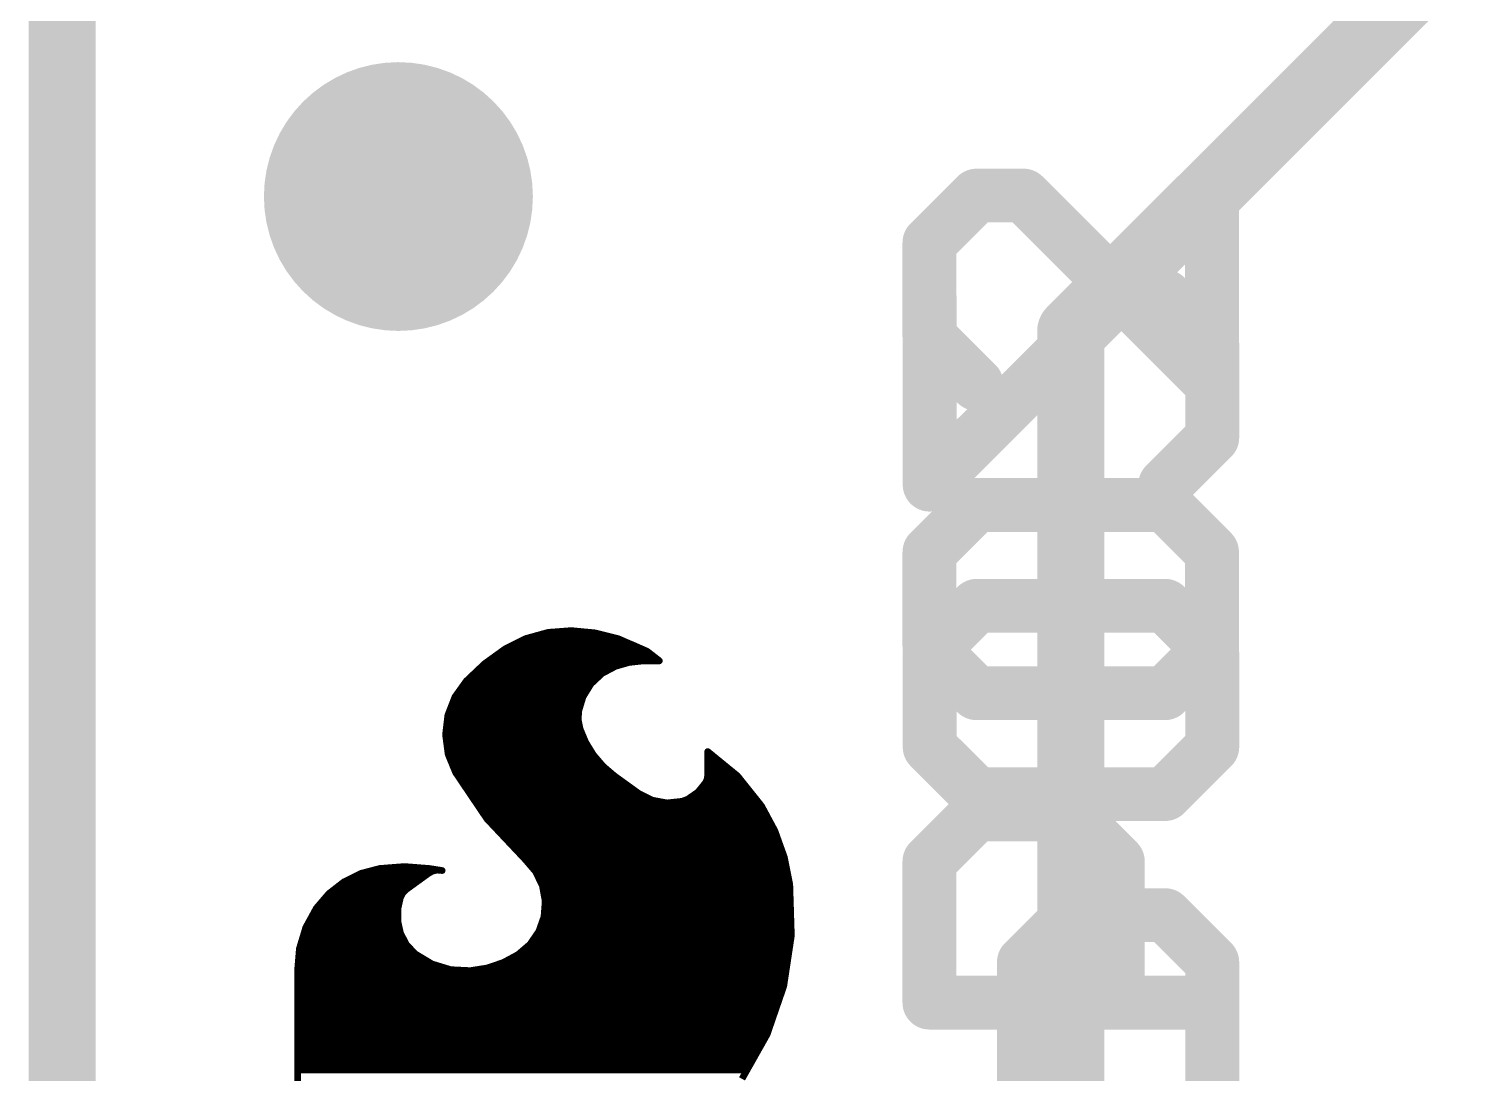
# Model space of a CAD drawing. Extents: x -90 to 26, y -1 to 33.
# Drawn here: x -0.13 to 5.27, y 2.53 to 6.48 of the extents above; entities that cross this region are included whole.
import ezdxf

# ---------------------------------------------------------------- set-up
doc = ezdxf.new("R2010")
doc.units = 0
for name, color, linetype in [('1', 12, 'CONTINUOUS'), ('16', 132, 'CONTINUOUS'), ('18', 110, 'CONTINUOUS'), ('20', 53, 'CONTINUOUS'), ('21', 41, 'CONTINUOUS'), ('22', 40, 'CONTINUOUS')]:
    doc.layers.add(name, color=color, linetype=linetype)

# ---------------------------------------------------------------- blocks, each defined once
blk = doc.blocks.new('ROUNDV')
at = {"const_width": 0.5}
blk.add_lwpolyline([(0, -0.25, 1), (0, 0.25, 1), (0, -0.25)], format="xyb", dxfattribs=at)

msp = doc.modelspace()

# ---------------------------------------------------------------- linework, layer by layer
at = {"layer": '1', "const_width": 0.254}
msp.add_lwpolyline([(0, 30.48), (0, -1.27)], dxfattribs=at)
at = {"layer": '16', "const_width": 0.254}
for points in [[(0, 30.48), (0, -1.27)], [(8.636, 10.16), (3.81, 5.334)], [(3.81, 0), (3.81, 5.334)]]:
    msp.add_lwpolyline(points, dxfattribs=at)
at = {"layer": '16', "const_width": 0.127}
for points in [[(3.8735, 5.334, 1), (3.7465, 5.334)], [(3.7651, 5.3789, 1), (3.8549, 5.2891)]]:
    msp.add_lwpolyline(points, format="xyb", dxfattribs=at)
at = {"layer": '20', "const_width": 0.2032}
msp.add_lwpolyline([(0, -1.27), (0, 30.48)], dxfattribs=at)
at = {"layer": '21'}
for points, const_width in [([(3.4536, 5.8456), (3.2757, 5.6676)], 0.2032), ([(3.6316, 5.8456), (3.4536, 5.8456)], 0.2032), ([(4.3434, 5.1338), (3.6316, 5.8456)], 0.2032), ([(4.3434, 5.8456), (4.3434, 5.1338)], 0.2032), ([(3.2757, 5.6676), (3.2757, 5.3117)], 0.2032), ([(3.2757, 5.3117), (3.4536, 5.1338)], 0.2032), ([(3.4536, 4.6762), (3.2757, 4.4983)], 0.2032), ([(4.1654, 4.6762), (3.4536, 4.6762)], 0.2032), ([(4.3434, 4.4983), (4.1654, 4.6762)], 0.2032), ([(3.2757, 4.4983), (3.2757, 4.1423)], 0.2032), ([(4.3434, 4.1423), (4.3434, 4.4983)], 0.2032), ([(1.8359, 4.1946), (1.7519, 4.1714)], 0.0254), ([(1.9228, 4.2012), (1.8359, 4.1946)], 0.0254), ([(2.0129, 4.1927), (1.9228, 4.2012)], 0.0254), ([(3.2757, 4.1423), (3.4536, 3.9644)], 0.2032), ([(4.1654, 3.9644), (4.3434, 4.1423)], 0.2032), ([(1.7519, 4.1714), (1.6739, 4.1326)], 0.0254), ([(1.7402, 4.1656), (2.112, 4.1656)], 0.0254), ([(1.823, 4.191), (2.0194, 4.191)], 0.0254), ([(2.1006, 4.1707), (2.0129, 4.1927)], 0.0254), ([(2.1235, 4.1605), (2.1006, 4.1707)], 0.0254), ([(2.1591, 4.1453), (2.1235, 4.1605)], 0.0254), ([(2.2095, 4.1232), (2.1591, 4.1453)], 0.0254), ([(1.6739, 4.1326), (1.5962, 4.0766)], 0.0254), ([(1.614, 4.0894), (2.253, 4.0894)], 0.0254), ([(1.6492, 4.1148), (2.2204, 4.1148)], 0.0254), ([(1.6892, 4.1402), (2.1707, 4.1402)], 0.0254), ([(2.1417, 4.081), (2.1946, 4.0869)], 0.0254), ([(2.1946, 4.0869), (2.2556, 4.0869)], 0.0254), ([(2.253, 4.0894), (2.2095, 4.1232)], 0.0254), ([(2.2555, 4.0869), (2.253, 4.0894)], 0.0254), ([(2.2556, 4.0869), (2.2555, 4.0869)], 0.0254), ([(1.5962, 4.0766), (1.5266, 4.0107)], 0.0254), ([(1.5561, 4.0386), (2.0387, 4.0386)], 0.0254), ([(1.5829, 4.064), (2.0858, 4.064)], 0.0254), ([(1.9977, 4.0003), (2.0397, 4.0395)], 0.0254), ([(2.0397, 4.0395), (2.0905, 4.0665)], 0.0254), ([(2.0905, 4.0665), (2.1417, 4.081)], 0.0254), ([(3.4536, 3.9644), (4.1654, 3.9644)], 0.2032), ([(1.5266, 4.0107), (1.4835, 3.9503)], 0.0254), ([(1.5102, 3.9878), (1.99, 3.9878)], 0.0254), ([(1.5292, 4.0132), (2.0116, 4.0132)], 0.0254), ([(1.9674, 3.9514), (1.9977, 4.0003)], 0.0254), ([(1.4835, 3.9503), (1.4567, 3.8811)], 0.0254), ([(1.4783, 3.937), (1.963, 3.937)], 0.0254), ([(1.4921, 3.9624), (1.9742, 3.9624)], 0.0254), ([(1.9508, 3.8964), (1.9674, 3.9514)], 0.0254), ([(1.4567, 3.8811), (1.4481, 3.8074)], 0.0254), ([(1.4587, 3.8862), (1.9504, 3.8862)], 0.0254), ([(1.4685, 3.9116), (1.9554, 3.9116)], 0.0254), ([(1.9494, 3.863), (1.9508, 3.8964)], 0.0254), ([(1.4514, 3.8354), (1.9549, 3.8354)], 0.0254), ([(1.4543, 3.8608), (1.9498, 3.8608)], 0.0254), ([(1.9559, 3.8303), (1.9494, 3.863)], 0.0254), ([(1.9774, 3.7788), (1.9559, 3.8303)], 0.0254), ([(1.4481, 3.8074), (1.458, 3.7339)], 0.0254), ([(1.4484, 3.81), (1.9644, 3.81)], 0.0254), ([(1.4512, 3.7846), (1.975, 3.7846)], 0.0254), ([(2.0067, 3.7313), (1.9774, 3.7788)], 0.0254), ([(1.4546, 3.7592), (1.9895, 3.7592)], 0.0254), ([(1.458, 3.7339), (1.486, 3.6652)], 0.0254), ([(1.4581, 3.7338), (2.0052, 3.7338)], 0.0254), ([(2.043, 3.6889), (2.0067, 3.7313)], 0.0254), ([(2.5511, 3.6519), (2.4385, 3.744)], 0.0254), ([(2.4385, 3.744), (2.4385, 3.6551)], 0.0254), ([(2.4385, 3.7338), (2.451, 3.7338)], 0.0254), ([(1.4684, 3.7084), (2.0263, 3.7084)], 0.0254), ([(1.4788, 3.683), (2.0499, 3.683)], 0.0254), ([(1.486, 3.6652), (1.6046, 3.4894)], 0.0254), ([(1.4911, 3.6576), (2.0795, 3.6576)], 0.0254), ([(2.0854, 3.6525), (2.043, 3.6889)], 0.0254), ([(2.4385, 3.6551), (2.4365, 3.6406)], 0.0254), ([(2.4385, 3.7084), (2.482, 3.7084)], 0.0254), ([(2.4385, 3.683), (2.5131, 3.683)], 0.0254), ([(2.4385, 3.6576), (2.5441, 3.6576)], 0.0254), ([(1.5083, 3.6322), (2.1135, 3.6322)], 0.0254), ([(1.5254, 3.6068), (2.1487, 3.6068)], 0.0254), ([(2.1768, 3.5865), (2.0854, 3.6525)], 0.0254), ([(2.4308, 3.6271), (2.4012, 3.5904)], 0.0254), ([(2.4144, 3.6068), (2.587, 3.6068)], 0.0254), ([(2.4365, 3.6406), (2.4308, 3.6271)], 0.0254), ([(2.433, 3.6322), (2.5668, 3.6322)], 0.0254), ([(2.6417, 3.5382), (2.5511, 3.6519)], 0.0254), ([(1.5425, 3.5814), (2.1868, 3.5814)], 0.0254), ([(1.5597, 3.556), (2.2514, 3.556)], 0.0254), ([(2.2281, 3.5603), (2.1768, 3.5865)], 0.0254), ([(2.2847, 3.5499), (2.2281, 3.5603)], 0.0254), ([(2.3419, 3.556), (2.2847, 3.5499)], 0.0254), ([(2.3623, 3.5636), (2.3419, 3.556)], 0.0254), ([(2.3419, 3.556), (2.6275, 3.556)], 0.0254), ([(2.4012, 3.5904), (2.3623, 3.5636)], 0.0254), ([(2.3881, 3.5814), (2.6073, 3.5814)], 0.0254), ([(3.2757, 3.3289), (3.4536, 3.5068)], 0.2032), ([(3.4536, 3.5068), (3.8095, 3.5068)], 0.2032), ([(3.8095, 3.5068), (3.9875, 3.3289)], 0.2032), ([(1.5768, 3.5306), (2.6458, 3.5306)], 0.0254), ([(1.5939, 3.5052), (2.6594, 3.5052)], 0.0254), ([(2.6918, 3.4448), (2.6417, 3.5382)], 0.0254), ([(1.6046, 3.4894), (1.7501, 3.335)], 0.0254), ([(1.6136, 3.4798), (2.673, 3.4798)], 0.0254), ([(1.6376, 3.4544), (2.6867, 3.4544)], 0.0254), ([(2.7276, 3.345), (2.6918, 3.4448)], 0.0254), ([(1.6615, 3.429), (2.6975, 3.429)], 0.0254), ([(1.6854, 3.4036), (2.7066, 3.4036)], 0.0254), ([(3.2757, 2.795), (3.2757, 3.3289)], 0.2032), ([(3.9875, 3.3289), (3.9875, 2.795)], 0.2032), ([(1.7094, 3.3782), (2.7157, 3.3782)], 0.0254), ([(1.7333, 3.3528), (2.7248, 3.3528)], 0.0254), ([(1.7501, 3.335), (1.7884, 3.2901)], 0.0254), ([(2.7483, 3.241), (2.7276, 3.345)], 0.0254), ([(1.129, 3.2836), (1.0642, 3.2515)], 0.0254), ([(1.1989, 3.302), (1.129, 3.2836)], 0.0254), ([(1.2929, 3.3094), (1.1989, 3.302)], 0.0254), ([(1.1989, 3.302), (1.3869, 3.302)], 0.0254), ([(1.3869, 3.302), (1.2929, 3.3094)], 0.0254), ([(1.3005, 3.2233), (1.3844, 3.2842)], 0.0254), ([(1.3844, 3.2842), (1.4001, 3.2926)], 0.0254), ([(1.4352, 3.2944), (1.3869, 3.302)], 0.0254), ([(1.4001, 3.2926), (1.4175, 3.2961)], 0.0254), ([(1.4175, 3.2961), (1.4352, 3.2944)], 0.0254), ([(1.7566, 3.3274), (2.7311, 3.3274)], 0.0254), ([(1.7782, 3.302), (2.7362, 3.302)], 0.0254), ([(1.7884, 3.2901), (1.8139, 3.2368)], 0.0254), ([(1.0642, 3.2515), (1.0072, 3.2071)], 0.0254), ([(1.0312, 3.2258), (1.3039, 3.2258)], 0.0254), ([(1.0638, 3.2512), (1.3389, 3.2512)], 0.0254), ([(1.1149, 3.2766), (1.3739, 3.2766)], 0.0254), ([(1.7949, 3.2766), (2.7412, 3.2766)], 0.0254), ([(1.807, 3.2512), (2.7463, 3.2512)], 0.0254), ([(1.8139, 3.2368), (1.8246, 3.1787)], 0.0254), ([(1.8159, 3.2258), (2.7488, 3.2258)], 0.0254), ([(2.7543, 3.0482), (2.7483, 3.241)], 0.0254), ([(1.0072, 3.2071), (0.9602, 3.1521)], 0.0254), ([(0.9798, 3.175), (1.2737, 3.175)], 0.0254), ([(1.0014, 3.2004), (1.2817, 3.2004)], 0.0254), ([(1.2678, 3.1483), (1.2777, 3.1928)], 0.0254), ([(1.2777, 3.1928), (1.2867, 3.2099)], 0.0254), ([(1.2867, 3.2099), (1.3005, 3.2233)], 0.0254), ([(1.8246, 3.1787), (1.82, 3.1198)], 0.0254), ([(1.8206, 3.2004), (2.7496, 3.2004)], 0.0254), ([(1.8244, 3.175), (2.7504, 3.175)], 0.0254), ([(0.9602, 3.1521), (0.9201, 3.0789)], 0.0254), ([(0.9449, 3.1242), (1.2678, 3.1242)], 0.0254), ([(0.9588, 3.1496), (1.2681, 3.1496)], 0.0254), ([(1.2678, 3.1027), (1.2678, 3.1483)], 0.0254), ([(1.82, 3.1198), (1.8004, 3.0641)], 0.0254), ([(1.8204, 3.1242), (2.752, 3.1242)], 0.0254), ([(1.8224, 3.1496), (2.7512, 3.1496)], 0.0254), ([(0.9201, 3.0789), (0.8961, 2.999)], 0.0254), ([(0.9184, 3.0734), (1.2743, 3.0734)], 0.0254), ([(0.931, 3.0988), (1.2686, 3.0988)], 0.0254), ([(1.2777, 3.0582), (1.2678, 3.1027)], 0.0254), ([(1.8004, 3.0641), (1.767, 3.0154)], 0.0254), ([(1.8037, 3.0734), (2.7535, 3.0734)], 0.0254), ([(1.8126, 3.0988), (2.7528, 3.0988)], 0.0254), ([(0.9031, 3.0226), (1.2959, 3.0226)], 0.0254), ([(0.9108, 3.048), (1.2829, 3.048)], 0.0254), ([(1.2999, 3.0148), (1.2777, 3.0582)], 0.0254), ([(1.3336, 2.9794), (1.2999, 3.0148)], 0.0254), ([(1.767, 3.0154), (1.7222, 2.9769)], 0.0254), ([(1.772, 3.0226), (2.7505, 3.0226)], 0.0254), ([(1.7894, 3.048), (2.7543, 3.048)], 0.0254), ([(2.7255, 2.8575), (2.7543, 3.0482)], 0.0254), ([(0.8961, 2.999), (0.8891, 2.9159)], 0.0254), ([(0.8938, 2.9718), (1.3462, 2.9718)], 0.0254), ([(0.8959, 2.9972), (1.3167, 2.9972)], 0.0254), ([(1.397, 2.9412), (1.3336, 2.9794)], 0.0254), ([(1.7222, 2.9769), (1.6658, 2.9465)], 0.0254), ([(1.7127, 2.9718), (2.7428, 2.9718)], 0.0254), ([(1.7459, 2.9972), (2.7466, 2.9972)], 0.0254), ([(0.8891, 2.9159), (0.8891, 1.3995)], 0.0254), ([(0.8895, 2.921), (1.4632, 2.921)], 0.0254), ([(0.8917, 2.9464), (1.3884, 2.9464)], 0.0254), ([(1.4678, 2.9196), (1.397, 2.9412)], 0.0254), ([(1.5418, 2.9159), (1.4678, 2.9196)], 0.0254), ([(1.6051, 2.926), (1.5418, 2.9159)], 0.0254), ([(1.5738, 2.921), (2.7351, 2.921)], 0.0254), ([(1.6658, 2.9465), (1.6051, 2.926)], 0.0254), ([(1.6655, 2.9464), (2.7389, 2.9464)], 0.0254), ([(0.8891, 2.8956), (2.7312, 2.8956)], 0.0254), ([(0.8891, 2.8702), (2.7274, 2.8702)], 0.0254), ([(2.6627, 2.6751), (2.7255, 2.8575)], 0.0254), ([(4.3434, 2.795), (3.2757, 2.795)], 0.2032), ([(0.8891, 2.8448), (2.7211, 2.8448)], 0.0254), ([(0.8891, 2.8194), (2.7124, 2.8194)], 0.0254), ([(0.8891, 2.794), (2.7036, 2.794)], 0.0254), ([(0.8891, 2.7686), (2.6949, 2.7686)], 0.0254), ([(0.8891, 2.7432), (2.6861, 2.7432)], 0.0254), ([(0.8891, 2.7178), (2.6774, 2.7178)], 0.0254), ([(0.8891, 2.6924), (2.6686, 2.6924)], 0.0254), ([(0.8891, 2.667), (2.6581, 2.667)], 0.0254), ([(0.8891, 2.6416), (2.6438, 2.6416)], 0.0254), ([(2.568, 2.507), (2.6627, 2.6751)], 0.0254), ([(0.8891, 2.6162), (2.6295, 2.6162)], 0.0254), ([(0.8891, 2.5908), (2.6152, 2.5908)], 0.0254), ([(0.8891, 2.5654), (2.6009, 2.5654)], 0.0254), ([(0.8891, 2.54), (2.5866, 2.54)], 0.0254)]:
    msp.add_lwpolyline(points, dxfattribs=dict(at, const_width=const_width))
for points, const_width in [([(3.4536, 5.8964, 1), (3.4536, 5.7948)], 0.1016), ([(3.4896, 5.8097, 1), (3.4177, 5.8815)], 0.1016), ([(3.6675, 5.8815, 1), (3.5957, 5.8097)], 0.1016), ([(3.6316, 5.7948, 1), (3.6316, 5.8964)], 0.1016), ([(4.3942, 5.8456, 1), (4.2926, 5.8456)], 0.1016), ([(3.3265, 5.6676, 1), (3.2249, 5.6676)], 0.1016), ([(3.2398, 5.7036, 1), (3.3116, 5.6317)], 0.1016), ([(3.3116, 5.3477, 1), (3.2398, 5.2758)], 0.1016), ([(3.2249, 5.3117, 1), (3.3265, 5.3117)], 0.1016), ([(3.4177, 5.0979, 1), (3.4896, 5.1697)], 0.1016), ([(4.2926, 5.1338, 1), (4.3942, 5.1338)], 0.1016), ([(4.3075, 5.0979, 1), (4.3793, 5.1697)], 0.1016), ([(3.4536, 4.727, 1), (3.4536, 4.6254)], 0.1016), ([(3.4896, 4.6403, 1), (3.4177, 4.7121)], 0.1016), ([(4.2014, 4.7121, 1), (4.1295, 4.6403)], 0.1016), ([(4.1654, 4.6254, 1), (4.1654, 4.727)], 0.1016), ([(3.3265, 4.4983, 1), (3.2249, 4.4983)], 0.1016), ([(3.2398, 4.5342, 1), (3.3116, 4.4623)], 0.1016), ([(4.3942, 4.4983, 1), (4.2926, 4.4983)], 0.1016), ([(4.3075, 4.4623, 1), (4.3793, 4.5342)], 0.1016), ([(1.8354, 4.2009, 1), (1.8364, 4.1882)], 0.0127), ([(1.8376, 4.1885, 1), (1.8342, 4.2007)], 0.0127), ([(1.9234, 4.2075, 1), (1.9222, 4.1949)], 0.0127), ([(1.9233, 4.1949, 1), (1.9223, 4.2075)], 0.0127), ([(3.3116, 4.1783, 1), (3.2398, 4.1064)], 0.1016), ([(4.3793, 4.1064, 1), (4.3075, 4.1783)], 0.1016), ([(1.7402, 4.172, 1), (1.7402, 4.1593)], 0.0127), ([(1.7502, 4.1775, 1), (1.7536, 4.1653)], 0.0127), ([(1.7547, 4.1657, 1), (1.7491, 4.1771)], 0.0127), ([(1.823, 4.1974, 1), (1.823, 4.1846)], 0.0127), ([(2.0144, 4.1988, 1), (2.0113, 4.1865)], 0.0127), ([(2.0122, 4.1863, 1), (2.0135, 4.199)], 0.0127), ([(2.0194, 4.1846, 1), (2.0194, 4.1974)], 0.0127), ([(2.1032, 4.1765, 1), (2.098, 4.1649)], 0.0127), ([(2.0991, 4.1645, 1), (2.1021, 4.1769)], 0.0127), ([(2.112, 4.1593, 1), (2.112, 4.172)], 0.0127), ([(2.126, 4.1663, 1), (2.121, 4.1547)], 0.0127), ([(2.1209, 4.1547, 1), (2.1261, 4.1663)], 0.0127), ([(2.1616, 4.1511, 1), (2.1566, 4.1395)], 0.0127), ([(2.1566, 4.1395, 1), (2.1616, 4.1511)], 0.0127), ([(3.2249, 4.1423, 1), (3.3265, 4.1423)], 0.1016), ([(4.2926, 4.1423, 1), (4.3942, 4.1423)], 0.1016), ([(1.614, 4.0958, 1), (1.614, 4.0831)], 0.0127), ([(1.6492, 4.1212, 1), (1.6492, 4.1084)], 0.0127), ([(1.6711, 4.1383, 1), (1.6767, 4.1269)], 0.0127), ([(1.6776, 4.1274, 1), (1.6702, 4.1378)], 0.0127), ([(1.6892, 4.1466, 1), (1.6892, 4.1338)], 0.0127), ([(2.1707, 4.1338, 1), (2.1707, 4.1466)], 0.0127), ([(2.1946, 4.0933, 1), (2.1946, 4.0805)], 0.0127), ([(2.1953, 4.0806, 1), (2.1939, 4.0932)], 0.0127), ([(2.2134, 4.1282, 1), (2.2056, 4.1182)], 0.0127), ([(2.207, 4.1174, 1), (2.2121, 4.129)], 0.0127), ([(2.2204, 4.1084, 1), (2.2204, 4.1212)], 0.0127), ([(2.2575, 4.0939, 1), (2.2485, 4.0849)], 0.0127), ([(2.2491, 4.0844, 1), (2.2569, 4.0944)], 0.0127), ([(2.2555, 4.0933, 1), (2.2555, 4.0805)], 0.0127), ([(2.253, 4.0831, 1), (2.253, 4.0958)], 0.0127), ([(2.2556, 4.0805, 1), (2.2556, 4.0933)], 0.0127), ([(2.2556, 4.0805, 1), (2.2556, 4.0933)], 0.0127), ([(1.5561, 4.045, 1), (1.5561, 4.0323)], 0.0127), ([(1.5829, 4.0704, 1), (1.5829, 4.0576)], 0.0127), ([(1.5925, 4.0817, 1), (1.5999, 4.0714)], 0.0127), ([(1.6006, 4.0719, 1), (1.5918, 4.0812)], 0.0127), ([(2.0368, 4.0451, 1), (2.0427, 4.0339)], 0.0127), ([(2.0441, 4.0349, 1), (2.0354, 4.0442)], 0.0127), ([(2.0387, 4.0323, 1), (2.0387, 4.045)], 0.0127), ([(2.0888, 4.0726, 1), (2.0922, 4.0604)], 0.0127), ([(2.0858, 4.0576, 1), (2.0858, 4.0704)], 0.0127), ([(2.0935, 4.0609, 1), (2.0875, 4.0721)], 0.0127), ([(2.141, 4.0873, 1), (2.1424, 4.0747)], 0.0127), ([(2.1434, 4.0749, 1), (2.14, 4.0871)], 0.0127), ([(2.251, 4.0824, 1), (2.26, 4.0914)], 0.0127), ([(3.4536, 4.0152, 1), (3.4536, 3.9136)], 0.1016), ([(3.4177, 3.9285, 1), (3.4896, 4.0003)], 0.1016), ([(4.1295, 4.0003, 1), (4.2014, 3.9285)], 0.1016), ([(4.1654, 3.9136, 1), (4.1654, 4.0152)], 0.1016), ([(1.5102, 3.9941, 1), (1.5102, 3.9815)], 0.0127), ([(1.5222, 4.0153, 1), (1.531, 4.0061)], 0.0127), ([(1.5318, 4.007, 1), (1.5214, 4.0144)], 0.0127), ([(1.5292, 4.0196, 1), (1.5292, 4.0069)], 0.0127), ([(1.99, 3.9815, 1), (1.99, 3.9941)], 0.0127), ([(1.9934, 4.0049, 1), (2.0021, 3.9956)], 0.0127), ([(2.0031, 3.9969, 1), (1.9923, 4.0036)], 0.0127), ([(2.0116, 4.0069, 1), (2.0116, 4.0196)], 0.0127), ([(1.4783, 3.9434, 1), (1.4783, 3.9307)], 0.0127), ([(1.4783, 3.954, 1), (1.4886, 3.9466)], 0.0127), ([(1.4894, 3.948, 1), (1.4775, 3.9526)], 0.0127), ([(1.4921, 3.9688, 1), (1.4921, 3.9561)], 0.0127), ([(1.962, 3.9548, 1), (1.9728, 3.9481)], 0.0127), ([(1.9735, 3.9496, 1), (1.9613, 3.9533)], 0.0127), ([(1.963, 3.9307, 1), (1.963, 3.9434)], 0.0127), ([(1.9742, 3.9561, 1), (1.9742, 3.9688)], 0.0127), ([(1.463, 3.8804, 1), (1.4504, 3.8819)], 0.0127), ([(1.4508, 3.8834, 1), (1.4627, 3.8788)], 0.0127), ([(1.4587, 3.8925, 1), (1.4587, 3.8799)], 0.0127), ([(1.4685, 3.9179, 1), (1.4685, 3.9053)], 0.0127), ([(1.9447, 3.8982, 1), (1.9569, 3.8946)], 0.0127), ([(1.9571, 3.8961, 1), (1.9445, 3.8967)], 0.0127), ([(1.9504, 3.8799, 1), (1.9504, 3.8925)], 0.0127), ([(1.9554, 3.9053, 1), (1.9554, 3.9179)], 0.0127), ([(1.4514, 3.8418, 1), (1.4514, 3.8291)], 0.0127), ([(1.4543, 3.8672, 1), (1.4543, 3.8545)], 0.0127), ([(1.943, 3.8633, 1), (1.9557, 3.8628)], 0.0127), ([(1.9556, 3.8643, 1), (1.9432, 3.8618)], 0.0127), ([(1.9618, 3.8327, 1), (1.95, 3.8279)], 0.0127), ([(1.9497, 3.8291, 1), (1.9621, 3.8315)], 0.0127), ([(1.9498, 3.8545, 1), (1.9498, 3.8672)], 0.0127), ([(1.9549, 3.8291, 1), (1.9549, 3.8418)], 0.0127), ([(1.4544, 3.8083, 1), (1.4418, 3.8066)], 0.0127), ([(1.4418, 3.8082, 1), (1.4544, 3.8067)], 0.0127), ([(1.4484, 3.8163, 1), (1.4484, 3.8037)], 0.0127), ([(1.4512, 3.791, 1), (1.4512, 3.7783)], 0.0127), ([(1.9644, 3.8037, 1), (1.9644, 3.8163)], 0.0127), ([(1.9828, 3.7821, 1), (1.972, 3.7755)], 0.0127), ([(1.9715, 3.7763, 1), (1.9832, 3.7812)], 0.0127), ([(1.975, 3.7783, 1), (1.975, 3.791)], 0.0127), ([(1.4546, 3.7656, 1), (1.4546, 3.7529)], 0.0127), ([(1.4517, 3.7331, 1), (1.4643, 3.7348)], 0.0127), ([(1.4639, 3.7363, 1), (1.4522, 3.7315)], 0.0127), ([(1.4581, 3.7401, 1), (1.4581, 3.7275)], 0.0127), ([(1.9895, 3.7529, 1), (1.9895, 3.7656)], 0.0127), ([(2.0115, 3.7354, 1), (2.0019, 3.7272)], 0.0127), ([(2.0013, 3.728, 1), (2.0121, 3.7346)], 0.0127), ([(2.0052, 3.7275, 1), (2.0052, 3.7401)], 0.0127), ([(2.4425, 3.7489, 1), (2.4345, 3.7391)], 0.0127), ([(2.4449, 3.744, 1), (2.4322, 3.744)], 0.0127), ([(2.4385, 3.7401, 1), (2.4385, 3.7275)], 0.0127), ([(2.451, 3.7275, 1), (2.451, 3.7401)], 0.0127), ([(1.4684, 3.7147, 1), (1.4684, 3.7021)], 0.0127), ([(1.4788, 3.6894, 1), (1.4788, 3.6767)], 0.0127), ([(1.4913, 3.6688, 1), (1.4807, 3.6616)], 0.0127), ([(1.4801, 3.6628, 1), (1.4919, 3.6676)], 0.0127), ([(1.4911, 3.6639, 1), (1.4911, 3.6513)], 0.0127), ([(2.0263, 3.7021, 1), (2.0263, 3.7147)], 0.0127), ([(2.0472, 3.6937, 1), (2.0389, 3.6841)], 0.0127), ([(2.0382, 3.6848, 1), (2.0479, 3.693)], 0.0127), ([(2.0499, 3.6767, 1), (2.0499, 3.6894)], 0.0127), ([(2.0795, 3.6513, 1), (2.0795, 3.6639)], 0.0127), ([(2.4385, 3.6894, 1), (2.4385, 3.6767)], 0.0127), ([(2.4385, 3.7147, 1), (2.4385, 3.7021)], 0.0127), ([(2.4385, 3.6639, 1), (2.4385, 3.6513)], 0.0127), ([(2.4448, 3.6542, 1), (2.4322, 3.656)], 0.0127), ([(2.482, 3.7021, 1), (2.482, 3.7147)], 0.0127), ([(2.5131, 3.6767, 1), (2.5131, 3.6894)], 0.0127), ([(2.5441, 3.6513, 1), (2.5441, 3.6639)], 0.0127), ([(1.5083, 3.6385, 1), (1.5083, 3.6259)], 0.0127), ([(1.5254, 3.6132, 1), (1.5254, 3.6005)], 0.0127), ([(2.0891, 3.6576, 1), (2.0817, 3.6474)], 0.0127), ([(2.0813, 3.6477, 1), (2.0895, 3.6573)], 0.0127), ([(2.1135, 3.6259, 1), (2.1135, 3.6385)], 0.0127), ([(2.1487, 3.6005, 1), (2.1487, 3.6132)], 0.0127), ([(2.4144, 3.6132, 1), (2.4144, 3.6005)], 0.0127), ([(2.425, 3.6296, 1), (2.4366, 3.6246)], 0.0127), ([(2.4357, 3.6231, 1), (2.4259, 3.6311)], 0.0127), ([(2.433, 3.6385, 1), (2.433, 3.6259)], 0.0127), ([(2.4302, 3.6414, 1), (2.4428, 3.6397)], 0.0127), ([(2.4424, 3.6381, 1), (2.4307, 3.6431)], 0.0127), ([(2.4322, 3.6551, 1), (2.4449, 3.6551)], 0.0127), ([(2.556, 3.6559, 1), (2.5461, 3.648)], 0.0127), ([(2.547, 3.647, 1), (2.5551, 3.6568)], 0.0127), ([(2.5668, 3.6259, 1), (2.5668, 3.6385)], 0.0127), ([(2.587, 3.6005, 1), (2.587, 3.6132)], 0.0127), ([(1.5425, 3.5878, 1), (1.5425, 3.5751)], 0.0127), ([(1.5597, 3.5623, 1), (1.5597, 3.5497)], 0.0127), ([(2.1797, 3.5922, 1), (2.1739, 3.5808)], 0.0127), ([(2.1731, 3.5814, 1), (2.1805, 3.5916)], 0.0127), ([(2.1868, 3.5751, 1), (2.1868, 3.5878)], 0.0127), ([(2.2292, 3.5666, 1), (2.2269, 3.5541)], 0.0127), ([(2.2252, 3.5547, 1), (2.231, 3.566)], 0.0127), ([(2.2514, 3.5497, 1), (2.2514, 3.5623)], 0.0127), ([(2.284, 3.5562, 1), (2.2853, 3.5435)], 0.0127), ([(2.2835, 3.5436, 1), (2.2858, 3.5561)], 0.0127), ([(2.3397, 3.562, 1), (2.3441, 3.55)], 0.0127), ([(2.3419, 3.5623, 1), (2.3419, 3.5497)], 0.0127), ([(2.3426, 3.5497, 1), (2.3412, 3.5623)], 0.0127), ([(2.3587, 3.5688, 1), (2.3659, 3.5584)], 0.0127), ([(2.3645, 3.5576, 1), (2.3601, 3.5696)], 0.0127), ([(2.3881, 3.5878, 1), (2.3881, 3.5751)], 0.0127), ([(2.3962, 3.5944, 1), (2.4061, 3.5864)], 0.0127), ([(2.4048, 3.5851, 1), (2.3976, 3.5956)], 0.0127), ([(2.6073, 3.5751, 1), (2.6073, 3.5878)], 0.0127), ([(2.6275, 3.5497, 1), (2.6275, 3.5623)], 0.0127), ([(3.4536, 3.5576, 1), (3.4536, 3.456)], 0.1016), ([(3.4896, 3.4709, 1), (3.4177, 3.5427)], 0.1016), ([(3.8455, 3.5427, 1), (3.7736, 3.4709)], 0.1016), ([(3.8095, 3.456, 1), (3.8095, 3.5576)], 0.1016), ([(1.5768, 3.537, 1), (1.5768, 3.5243)], 0.0127), ([(1.5939, 3.5116, 1), (1.5939, 3.4989)], 0.0127), ([(2.6473, 3.5412, 1), (2.6361, 3.5352)], 0.0127), ([(2.6367, 3.5342, 1), (2.6467, 3.5422)], 0.0127), ([(2.6458, 3.5243, 1), (2.6458, 3.537)], 0.0127), ([(2.6594, 3.4989, 1), (2.6594, 3.5116)], 0.0127), ([(1.6092, 3.4937, 1), (1.6, 3.485)], 0.0127), ([(1.5994, 3.4858, 1), (1.6099, 3.4929)], 0.0127), ([(1.6136, 3.4861, 1), (1.6136, 3.4735)], 0.0127), ([(1.6376, 3.4607, 1), (1.6376, 3.4481)], 0.0127), ([(2.673, 3.4735, 1), (2.673, 3.4861)], 0.0127), ([(2.6978, 3.4469, 1), (2.6859, 3.4426)], 0.0127), ([(2.6862, 3.4418, 1), (2.6974, 3.4478)], 0.0127), ([(2.6867, 3.4481, 1), (2.6867, 3.4607)], 0.0127), ([(1.6615, 3.4354, 1), (1.6615, 3.4227)], 0.0127), ([(1.6854, 3.4099, 1), (1.6854, 3.3973)], 0.0127), ([(2.6975, 3.4227, 1), (2.6975, 3.4354)], 0.0127), ([(2.7066, 3.3973, 1), (2.7066, 3.4099)], 0.0127), ([(3.3265, 3.3289, 1), (3.2249, 3.3289)], 0.1016), ([(3.2398, 3.3648, 1), (3.3116, 3.2929)], 0.1016), ([(4.0383, 3.3289, 1), (3.9367, 3.3289)], 0.1016), ([(3.9516, 3.2929, 1), (4.0234, 3.3648)], 0.1016), ([(1.7094, 3.3845, 1), (1.7094, 3.3719)], 0.0127), ([(1.7333, 3.3592, 1), (1.7333, 3.3465)], 0.0127), ([(1.7549, 3.3391, 1), (1.7453, 3.3309)], 0.0127), ([(1.7455, 3.3306, 1), (1.7547, 3.3394)], 0.0127), ([(2.7157, 3.3719, 1), (2.7157, 3.3845)], 0.0127), ([(2.7339, 3.3462, 1), (2.7214, 3.3437)], 0.0127), ([(2.7217, 3.3428, 1), (2.7336, 3.3471)], 0.0127), ([(2.7248, 3.3465, 1), (2.7248, 3.3592)], 0.0127), ([(1.1274, 3.2897, 1), (1.1306, 3.2774)], 0.0127), ([(1.1318, 3.2779, 1), (1.1262, 3.2893)], 0.0127), ([(1.1984, 3.3083, 1), (1.1994, 3.2957)], 0.0127), ([(1.1989, 3.3083, 1), (1.1989, 3.2957)], 0.0127), ([(1.2005, 3.2959, 1), (1.1973, 3.3081)], 0.0127), ([(1.2934, 3.3157, 1), (1.2924, 3.303)], 0.0127), ([(1.2934, 3.303, 1), (1.2924, 3.3157)], 0.0127), ([(1.3814, 3.2898, 1), (1.3874, 3.2786)], 0.0127), ([(1.3879, 3.3083, 1), (1.3859, 3.2957)], 0.0127), ([(1.3881, 3.2791, 1), (1.3807, 3.2893)], 0.0127), ([(1.3864, 3.2957, 1), (1.3874, 3.3083)], 0.0127), ([(1.3869, 3.2957, 1), (1.3869, 3.3083)], 0.0127), ([(1.3988, 3.2988, 1), (1.4013, 3.2864)], 0.0127), ([(1.4031, 3.287, 1), (1.3971, 3.2982)], 0.0127), ([(1.4181, 3.3024, 1), (1.4169, 3.2898)], 0.0127), ([(1.4188, 3.2899, 1), (1.4162, 3.3023)], 0.0127), ([(1.4342, 3.2881, 1), (1.4362, 3.3007)], 0.0127), ([(1.4346, 3.2881, 1), (1.4358, 3.3007)], 0.0127), ([(1.7566, 3.3338, 1), (1.7566, 3.3211)], 0.0127), ([(1.7782, 3.3083, 1), (1.7782, 3.2957)], 0.0127), ([(1.7942, 3.2928, 1), (1.7827, 3.2873)], 0.0127), ([(1.7836, 3.2859, 1), (1.7933, 3.2942)], 0.0127), ([(2.7311, 3.3211, 1), (2.7311, 3.3338)], 0.0127), ([(2.7362, 3.2957, 1), (2.7362, 3.3083)], 0.0127), ([(1.0312, 3.2321, 1), (1.0312, 3.2195)], 0.0127), ([(1.0638, 3.2576, 1), (1.0638, 3.2449)], 0.0127), ([(1.0614, 3.2572, 1), (1.067, 3.2458)], 0.0127), ([(1.0681, 3.2465, 1), (1.0603, 3.2565)], 0.0127), ([(1.1149, 3.283, 1), (1.1149, 3.2703)], 0.0127), ([(1.3039, 3.2195, 1), (1.3039, 3.2321)], 0.0127), ([(1.3389, 3.2449, 1), (1.3389, 3.2576)], 0.0127), ([(1.3739, 3.2703, 1), (1.3739, 3.283)], 0.0127), ([(1.7949, 3.283, 1), (1.7949, 3.2703)], 0.0127), ([(1.807, 3.2576, 1), (1.807, 3.2449)], 0.0127), ([(1.8201, 3.2379, 1), (1.8076, 3.2356)], 0.0127), ([(1.8081, 3.234, 1), (1.8196, 3.2395)], 0.0127), ([(1.8159, 3.2321, 1), (1.8159, 3.2195)], 0.0127), ([(2.7412, 3.2703, 1), (2.7412, 3.283)], 0.0127), ([(2.7546, 3.2412, 1), (2.742, 3.2408)], 0.0127), ([(2.7421, 3.2398, 1), (2.7545, 3.2422)], 0.0127), ([(2.7463, 3.2449, 1), (2.7463, 3.2576)], 0.0127), ([(2.7488, 3.2195, 1), (2.7488, 3.2321)], 0.0127), ([(0.9798, 3.1814, 1), (0.9798, 3.1687)], 0.0127), ([(1.0014, 3.2067, 1), (1.0014, 3.1941)], 0.0127), ([(1.0033, 3.2121, 1), (1.0111, 3.2021)], 0.0127), ([(1.012, 3.203, 1), (1.0023, 3.2112)], 0.0127), ([(1.2721, 3.1958, 1), (1.2833, 3.1898)], 0.0127), ([(1.2839, 3.1914, 1), (1.2715, 3.1942)], 0.0127), ([(1.2737, 3.1687, 1), (1.2737, 3.1814)], 0.0127), ([(1.2823, 3.2144, 1), (1.2911, 3.2053)], 0.0127), ([(1.2923, 3.2069, 1), (1.2811, 3.2128)], 0.0127), ([(1.2817, 3.1941, 1), (1.2817, 3.2067)], 0.0127), ([(1.2968, 3.2284, 1), (1.3042, 3.2182)], 0.0127), ([(1.3049, 3.2188, 1), (1.2961, 3.2278)], 0.0127), ([(1.8206, 3.2067, 1), (1.8206, 3.1941)], 0.0127), ([(1.8244, 3.1814, 1), (1.8244, 3.1687)], 0.0127), ([(1.831, 3.1782, 1), (1.8183, 3.1792)], 0.0127), ([(1.8184, 3.1775, 1), (1.8309, 3.1798)], 0.0127), ([(2.7496, 3.1941, 1), (2.7496, 3.2067)], 0.0127), ([(2.7504, 3.1687, 1), (2.7504, 3.1814)], 0.0127), ([(0.9449, 3.1305, 1), (0.9449, 3.1179)], 0.0127), ([(0.9588, 3.1559, 1), (0.9588, 3.1433)], 0.0127), ([(0.9554, 3.1562, 1), (0.965, 3.148)], 0.0127), ([(0.9658, 3.149, 1), (0.9546, 3.1552)], 0.0127), ([(1.2741, 3.1483, 1), (1.2614, 3.1483)], 0.0127), ([(1.2616, 3.1497, 1), (1.274, 3.1469)], 0.0127), ([(1.2678, 3.1179, 1), (1.2678, 3.1305)], 0.0127), ([(1.2681, 3.1433, 1), (1.2681, 3.1559)], 0.0127), ([(1.8204, 3.1305, 1), (1.8204, 3.1179)], 0.0127), ([(1.826, 3.1177, 1), (1.8141, 3.1219)], 0.0127), ([(1.8224, 3.1559, 1), (1.8224, 3.1433)], 0.0127), ([(2.7512, 3.1433, 1), (2.7512, 3.1559)], 0.0127), ([(2.752, 3.1179, 1), (2.752, 3.1305)], 0.0127), ([(0.9184, 3.0798, 1), (0.9184, 3.0671)], 0.0127), ([(0.9145, 3.082, 1), (0.9257, 3.0759)], 0.0127), ([(0.9262, 3.0771, 1), (0.914, 3.0808)], 0.0127), ([(0.931, 3.1052, 1), (0.931, 3.0925)], 0.0127), ([(1.2614, 3.1027, 1), (1.2741, 3.1027)], 0.0127), ([(1.274, 3.1041, 1), (1.2616, 3.1013)], 0.0127), ([(1.2686, 3.0925, 1), (1.2686, 3.1052)], 0.0127), ([(1.2743, 3.0671, 1), (1.2743, 3.0798)], 0.0127), ([(1.8056, 3.0605, 1), (1.7952, 3.0677)], 0.0127), ([(1.8037, 3.0798, 1), (1.8037, 3.0671)], 0.0127), ([(1.8126, 3.1052, 1), (1.8126, 3.0925)], 0.0127), ([(1.8137, 3.1203, 1), (1.8264, 3.1193)], 0.0127), ([(2.7528, 3.0925, 1), (2.7528, 3.1052)], 0.0127), ([(2.7535, 3.0671, 1), (2.7535, 3.0798)], 0.0127), ([(0.9031, 3.029, 1), (0.9031, 3.0163)], 0.0127), ([(0.9108, 3.0543, 1), (0.9108, 3.0417)], 0.0127), ([(1.2834, 3.0611, 1), (1.272, 3.0553)], 0.0127), ([(1.2715, 3.0568, 1), (1.2839, 3.0596)], 0.0127), ([(1.2829, 3.0417, 1), (1.2829, 3.0543)], 0.0127), ([(1.3045, 3.0191, 1), (1.2953, 3.0104)], 0.0127), ([(1.2943, 3.0119, 1), (1.3056, 3.0176)], 0.0127), ([(1.2959, 3.0163, 1), (1.2959, 3.029)], 0.0127), ([(1.7618, 3.0189, 1), (1.7723, 3.0118)], 0.0127), ([(1.7712, 3.0105, 1), (1.7629, 3.0202)], 0.0127), ([(1.772, 3.029, 1), (1.772, 3.0163)], 0.0127), ([(1.7894, 3.0543, 1), (1.7894, 3.0417)], 0.0127), ([(1.7944, 3.0662, 1), (1.8064, 3.062)], 0.0127), ([(2.748, 3.048, 1), (2.7607, 3.0484)], 0.0127), ([(2.7606, 3.0472, 1), (2.7481, 3.0491)], 0.0127), ([(2.7505, 3.0163, 1), (2.7505, 3.029)], 0.0127), ([(2.7543, 3.0417, 1), (2.7543, 3.0543)], 0.0127), ([(0.8938, 2.9781, 1), (0.8938, 2.9655)], 0.0127), ([(0.8959, 3.0036, 1), (0.8959, 2.9909)], 0.0127), ([(0.9024, 2.9985, 1), (0.8897, 2.9996)], 0.0127), ([(0.89, 3.0009, 1), (0.9021, 2.9972)], 0.0127), ([(1.3167, 2.9909, 1), (1.3167, 3.0036)], 0.0127), ([(1.3369, 2.9848, 1), (1.3303, 2.974)], 0.0127), ([(1.329, 2.975, 1), (1.3382, 2.9838)], 0.0127), ([(1.3462, 2.9655, 1), (1.3462, 2.9781)], 0.0127), ([(1.7127, 2.9781, 1), (1.7127, 2.9655)], 0.0127), ([(1.7181, 2.9817, 1), (1.7263, 2.9721)], 0.0127), ([(1.7252, 2.9713, 1), (1.7192, 2.9825)], 0.0127), ([(1.7459, 3.0036, 1), (1.7459, 2.9909)], 0.0127), ([(2.7428, 2.9655, 1), (2.7428, 2.9781)], 0.0127), ([(2.7466, 2.9909, 1), (2.7466, 3.0036)], 0.0127), ([(0.8828, 2.9164, 1), (0.8954, 2.9154)], 0.0127), ([(0.8954, 2.9159, 1), (0.8828, 2.9159)], 0.0127), ([(0.8895, 2.9274, 1), (0.8895, 2.9147)], 0.0127), ([(0.8917, 2.9527, 1), (0.8917, 2.9401)], 0.0127), ([(1.3884, 2.9401, 1), (1.3884, 2.9527)], 0.0127), ([(1.3989, 2.9473, 1), (1.3952, 2.9351)], 0.0127), ([(1.3937, 2.9357, 1), (1.4003, 2.9466)], 0.0127), ([(1.4682, 2.9259, 1), (1.4675, 2.9132)], 0.0127), ([(1.4632, 2.9147, 1), (1.4632, 2.9274)], 0.0127), ([(1.466, 2.9135, 1), (1.4697, 2.9256)], 0.0127), ([(1.5408, 2.9222, 1), (1.5428, 2.9096)], 0.0127), ([(1.5415, 2.9096, 1), (1.5421, 2.9222)], 0.0127), ([(1.5738, 2.9274, 1), (1.5738, 2.9147)], 0.0127), ([(1.6031, 2.932, 1), (1.6071, 2.92)], 0.0127), ([(1.6061, 2.9197, 1), (1.6041, 2.9322)], 0.0127), ([(1.6655, 2.9527, 1), (1.6655, 2.9401)], 0.0127), ([(1.6628, 2.9521, 1), (1.6688, 2.9409)], 0.0127), ([(1.6678, 2.9405, 1), (1.6638, 2.9525)], 0.0127), ([(2.7351, 2.9147, 1), (2.7351, 2.9274)], 0.0127), ([(2.7389, 2.9401, 1), (2.7389, 2.9527)], 0.0127), ([(0.8891, 2.9019, 1), (0.8891, 2.8893)], 0.0127), ([(0.8891, 2.8765, 1), (0.8891, 2.8639)], 0.0127), ([(2.7192, 2.8584, 1), (2.7318, 2.8565)], 0.0127), ([(2.7315, 2.8554, 1), (2.7195, 2.8595)], 0.0127), ([(2.7274, 2.8639, 1), (2.7274, 2.8765)], 0.0127), ([(2.7312, 2.8893, 1), (2.7312, 2.9019)], 0.0127), ([(3.2757, 2.8458, 1), (3.2757, 2.7442)], 0.1016), ([(4.3434, 2.7442, 1), (4.3434, 2.8458)], 0.1016), ([(0.8891, 2.8512, 1), (0.8891, 2.8385)], 0.0127), ([(0.8891, 2.8258, 1), (0.8891, 2.8131)], 0.0127), ([(0.8891, 2.8003, 1), (0.8891, 2.7877)], 0.0127), ([(2.7036, 2.7877, 1), (2.7036, 2.8003)], 0.0127), ([(2.7124, 2.8131, 1), (2.7124, 2.8258)], 0.0127), ([(2.7211, 2.8385, 1), (2.7211, 2.8512)], 0.0127), ([(3.2249, 2.795, 1), (3.3265, 2.795)], 0.1016), ([(3.9367, 2.795, 1), (4.0383, 2.795)], 0.1016), ([(0.8891, 2.775, 1), (0.8891, 2.7623)], 0.0127), ([(0.8891, 2.7496, 1), (0.8891, 2.7369)], 0.0127), ([(2.6861, 2.7369, 1), (2.6861, 2.7496)], 0.0127), ([(2.6949, 2.7623, 1), (2.6949, 2.775)], 0.0127), ([(0.8891, 2.7241, 1), (0.8891, 2.7115)], 0.0127), ([(0.8891, 2.6987, 1), (0.8891, 2.6861)], 0.0127), ([(2.6686, 2.6861, 1), (2.6686, 2.6987)], 0.0127), ([(2.6774, 2.7115, 1), (2.6774, 2.7241)], 0.0127), ([(0.8891, 2.6734, 1), (0.8891, 2.6607)], 0.0127), ([(0.8891, 2.6479, 1), (0.8891, 2.6353)], 0.0127), ([(2.6438, 2.6353, 1), (2.6438, 2.6479)], 0.0127), ([(2.6567, 2.6771, 1), (2.6687, 2.673)], 0.0127), ([(2.6682, 2.672, 1), (2.6571, 2.6782)], 0.0127), ([(2.6581, 2.6607, 1), (2.6581, 2.6734)], 0.0127), ([(0.8891, 2.5972, 1), (0.8891, 2.5845)], 0.0127), ([(0.8891, 2.6225, 1), (0.8891, 2.6099)], 0.0127), ([(2.6152, 2.5845, 1), (2.6152, 2.5972)], 0.0127), ([(2.6295, 2.6099, 1), (2.6295, 2.6225)], 0.0127), ([(0.8891, 2.5717, 1), (0.8891, 2.5591)], 0.0127), ([(0.8891, 2.5463, 1), (0.8891, 2.5337)], 0.0127), ([(2.5866, 2.5337, 1), (2.5866, 2.5463)], 0.0127), ([(2.6009, 2.5591, 1), (2.6009, 2.5717)], 0.0127)]:
    msp.add_lwpolyline(points, format="xyb", dxfattribs=dict(at, const_width=const_width))
at = {"layer": '22', "const_width": 0.2032}
for points in [[(3.2766, 5.4646), (3.2766, 4.7528)], [(3.2766, 4.7528), (3.9884, 5.4646)], [(3.9884, 5.4646), (4.1664, 5.4646)], [(4.1664, 5.4646), (4.3443, 5.2866)], [(4.3443, 5.2866), (4.3443, 4.9307)], [(4.3443, 4.9307), (4.1664, 4.7528)], [(3.2766, 4.1173), (3.4546, 4.2952)], [(3.4546, 4.2952), (4.1664, 4.2952)], [(4.1664, 4.2952), (4.3443, 4.1173)], [(3.2766, 3.7613), (3.2766, 4.1173)], [(4.3443, 4.1173), (4.3443, 3.7613)], [(3.4546, 3.5834), (3.2766, 3.7613)], [(4.3443, 3.7613), (4.1664, 3.5834)], [(4.1664, 3.5834), (3.4546, 3.5834)], [(3.8105, 3.1258), (3.6325, 2.9479)], [(4.1664, 3.1258), (3.8105, 3.1258)], [(4.3443, 2.9479), (4.1664, 3.1258)], [(3.6325, 2.9479), (3.6325, 2.414)], [(4.3443, 2.414), (4.3443, 2.9479)]]:
    msp.add_lwpolyline(points, dxfattribs=at)
at = {"layer": '22', "const_width": 0.1016}
for points in [[(3.3274, 5.4646, 1), (3.2258, 5.4646)], [(3.9884, 5.5154, 1), (3.9884, 5.4138)], [(4.0243, 5.4287, 1), (3.9525, 5.5005)], [(4.2023, 5.5005, 1), (4.1304, 5.4287)], [(4.1664, 5.4138, 1), (4.1664, 5.5154)], [(4.3951, 5.2866, 1), (4.2935, 5.2866)], [(4.3084, 5.2507, 1), (4.3802, 5.3226)], [(4.3802, 4.8948, 1), (4.3084, 4.9667)], [(4.2935, 4.9307, 1), (4.3951, 4.9307)], [(3.2407, 4.7887, 1), (3.3125, 4.7169)], [(3.2258, 4.7528, 1), (3.3274, 4.7528)], [(4.1304, 4.7887, 1), (4.2023, 4.7169)], [(3.4546, 4.346, 1), (3.4546, 4.2444)], [(3.4905, 4.2593, 1), (3.4186, 4.3311)], [(4.2023, 4.3311, 1), (4.1304, 4.2593)], [(4.1664, 4.2444, 1), (4.1664, 4.346)], [(3.3274, 4.1173, 1), (3.2258, 4.1173)], [(4.3951, 4.1173, 1), (4.2935, 4.1173)], [(3.2407, 4.1532, 1), (3.3125, 4.0813)], [(4.3084, 4.0813, 1), (4.3802, 4.1532)], [(3.3125, 3.7973, 1), (3.2407, 3.7254)], [(4.3802, 3.7254, 1), (4.3084, 3.7973)], [(3.2258, 3.7613, 1), (3.3274, 3.7613)], [(4.2935, 3.7613, 1), (4.3951, 3.7613)], [(3.4546, 3.6342, 1), (3.4546, 3.5326)], [(3.4186, 3.5475, 1), (3.4905, 3.6193)], [(4.1304, 3.6193, 1), (4.2023, 3.5475)], [(4.1664, 3.5326, 1), (4.1664, 3.6342)], [(3.8105, 3.1766, 1), (3.8105, 3.075)], [(3.8464, 3.0899, 1), (3.7745, 3.1617)], [(4.2023, 3.1617, 1), (4.1304, 3.0899)], [(4.1664, 3.075, 1), (4.1664, 3.1766)], [(3.6833, 2.9479, 1), (3.5817, 2.9479)], [(3.5966, 2.9838, 1), (3.6684, 2.9119)], [(4.3951, 2.9479, 1), (4.2935, 2.9479)], [(4.3084, 2.9119, 1), (4.3802, 2.9838)]]:
    msp.add_lwpolyline(points, format="xyb", dxfattribs=at)

# ---------------------------------------------------------------- block references
at = {"layer": '18', "xscale": 1.016, "yscale": 1.016}
msp.add_blockref('ROUNDV', (1.27, 5.842), dxfattribs=at)
msp.add_blockref('ROUNDV', (1.27, 5.842), dxfattribs=at)

doc.saveas('drawing.dxf')
